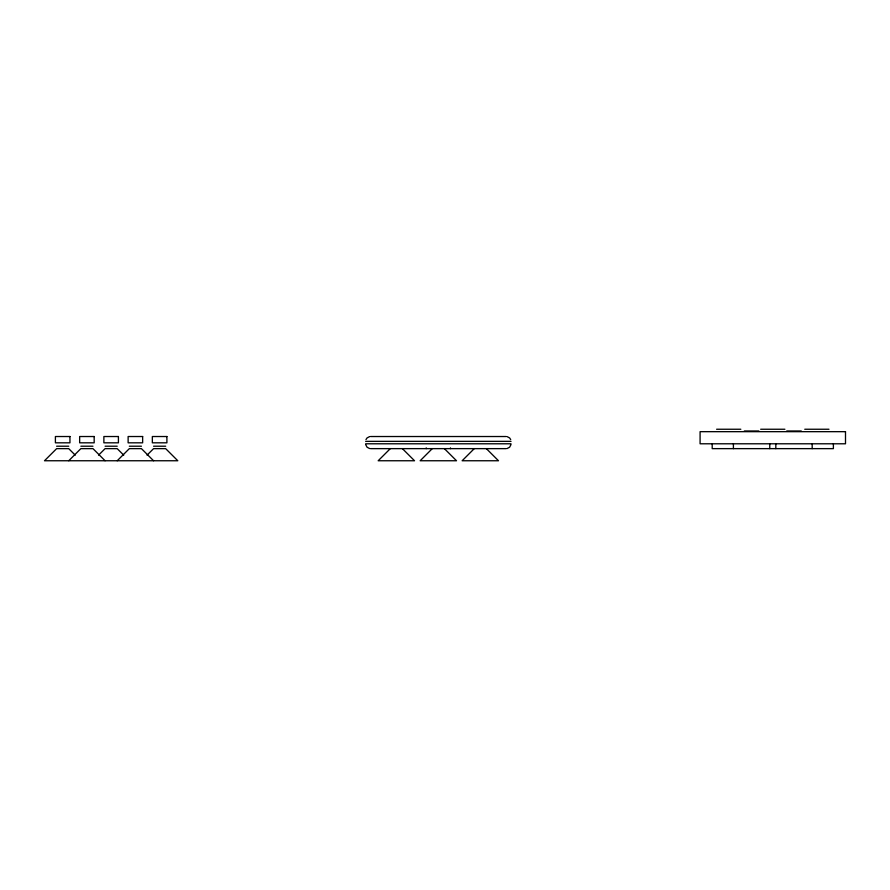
<?xml version="1.0" encoding="UTF-8"?>
<svg xmlns="http://www.w3.org/2000/svg" width="890" height="890" viewBox="0 0 890 890"><rect width="100%" height="100%" fill="white"/><g stroke="black" fill="none" stroke-linecap="round" stroke-linejoin="round"><path stroke-width="1.33" d="M510.949 444.666L509.614 447.214L507.066 448.56M365.979 439.582L367.058 437.936L369.606 436.601M68.741 460.753L80.857 448.638L92.972 448.638L105.087 460.753M98.567 455.157L105.087 448.638L117.191 448.638L123.732 455.157M117.213 460.753L129.328 448.638L141.443 448.638L153.558 460.753M147.039 455.157L153.581 448.638L165.662 448.638L177.8 460.753L44.5 460.753L56.637 448.638L68.719 448.638L75.249 455.157M390.31 448.638L378.183 460.753L414.529 460.753L402.414 448.638M432.273 448.638L420.158 460.753L456.514 460.753L444.388 448.638M474.259 448.638L462.144 460.753L498.489 460.753L486.363 448.638M716.606 429.247L740.825 429.247M760.672 429.247L784.913 429.247M804.749 429.247L828.979 429.247M744.318 430.983L758.847 430.983M786.738 430.983L801.267 430.983M370.496 436.523L506.176 436.523M365.645 441.362L511.027 441.362M365.645 443.787L511.027 443.787M56.615 446.213L68.741 446.213M80.857 446.213L92.961 446.213M105.087 446.213L117.213 446.213M129.328 446.213L141.432 446.213M153.558 446.213L165.685 446.213M370.496 448.638L506.176 448.638M507.066 436.601L509.614 437.936L510.693 439.582M369.606 448.56L367.058 447.214L365.723 444.666M833.385 443.787L833.385 448.638L712.2 448.638L712.2 443.787M812.181 443.787L812.181 448.638M775.824 443.787L775.824 448.638M769.761 443.787L769.761 448.638M733.404 443.787L733.404 448.638M450.451 447.881L450.451 448.638M426.221 447.881L426.221 448.638M845.5 431.672L700.085 431.672L700.085 443.787L845.5 443.787L845.5 431.672M69.943 436.523L55.402 436.523L55.402 442.82L69.943 442.82L69.943 436.523M94.173 436.523L79.655 436.523L79.655 442.82L94.173 442.82L94.173 436.523M118.415 436.523L103.874 436.523L103.874 442.82L118.415 442.82L118.415 436.523M142.645 436.523L128.127 436.523L128.127 442.82L142.645 442.82L142.645 436.523M166.897 436.523L152.346 436.523L152.346 442.82L166.897 442.82L166.897 436.523"/></g></svg>
